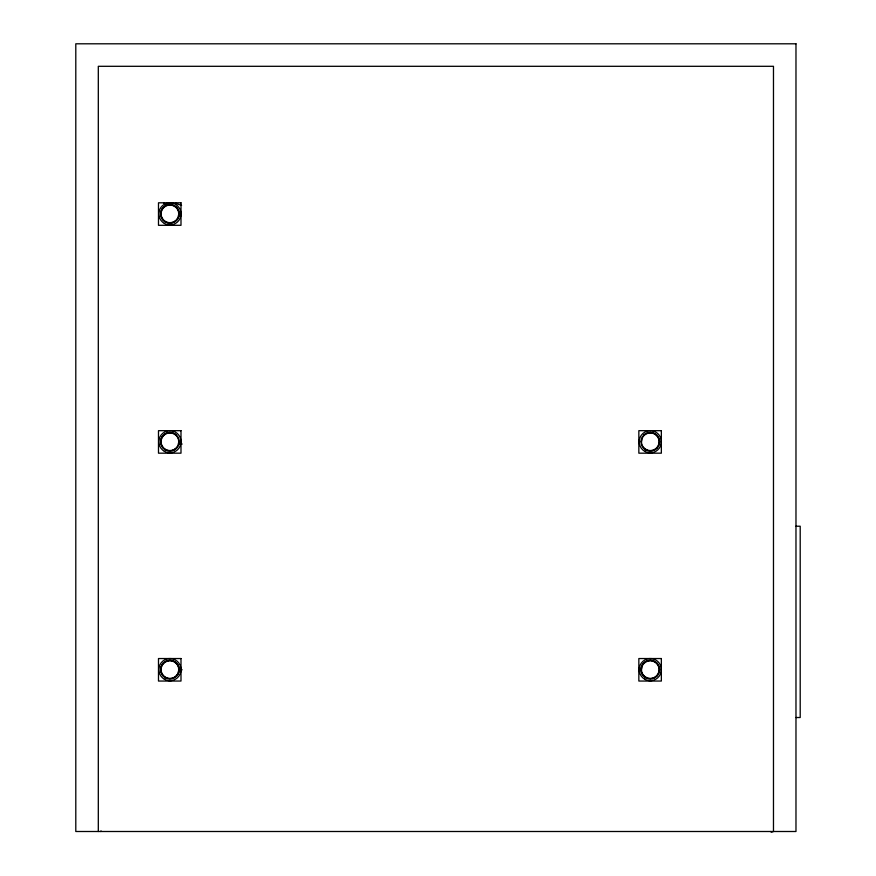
<?xml version="1.0" encoding="UTF-8"?>
<svg xmlns="http://www.w3.org/2000/svg" width="876" height="876" viewBox="0 0 876 876"><rect width="100%" height="100%" fill="white"/><g stroke="black" fill="none" stroke-linecap="round" stroke-linejoin="round"><path stroke-width="1.31" d="M161.075 213.875L161.381 211.587M178.463 216.164L178.759 213.875A8.837 8.837 0 0 0 165.498 206.221A8.837 8.837 0 0 0 165.498 221.529A8.837 8.837 0 0 0 178.759 213.875M161.228 440.606L161.381 439.456M178.463 444.033L178.759 441.745A8.837 8.837 0 0 0 165.498 434.091A8.837 8.837 0 0 0 165.498 449.399A8.837 8.837 0 0 0 178.759 441.745M161.228 668.476L161.381 667.326M178.463 671.903L178.759 669.614A8.837 8.837 0 0 0 165.498 661.96A8.837 8.837 0 0 0 165.498 677.268A8.837 8.837 0 0 0 178.759 669.614M641.429 441.745L641.736 439.456M641.429 669.614L641.736 667.326M100.412 831.499L101.123 830.974M643.718 435.164C647.222 431.671 653.332 431.671 656.825 435.164A9.143 9.143 0 0 1 656.836 448.173A9.318 9.318 0 0 1 643.718 448.162M179.481 444.033L182.175 444.033M795.977 526.224L800.204 526.224L800.204 717.521L795.977 717.521M179.481 669.79L182.175 669.79M176.47 435.164C172.977 431.671 166.867 431.671 163.363 435.164A9.143 9.143 0 0 0 163.363 448.173A9.318 9.318 0 0 0 176.47 448.162M163.834 203.123L165.871 204.754M770.661 831.499L771.362 832.2L773.475 831.499L773.475 66.302L98.309 66.302L98.309 831.499M181.584 205.389A69.861 69.861 0 0 1 175.441 203.166M795.977 43.8L75.796 43.8L75.796 831.499L795.977 831.499L795.977 43.8M180.993 202.805L158.49 202.805L158.49 225.307L180.993 225.307L180.993 202.805M180.993 430.674L158.49 430.674L158.49 453.177L180.993 453.177L180.993 430.674M661.347 430.674L638.845 430.674L638.845 453.177L661.347 453.177L661.347 430.674M180.993 658.544L158.49 658.544L158.49 681.046L180.993 681.046L180.993 658.544M661.347 658.544L638.845 658.544L638.845 681.046L661.347 681.046L661.347 658.544M644.736 451.337A11.07 11.07 0 0 0 661.347 441.745A11.07 11.07 0 0 0 644.736 432.153A11.07 11.07 0 0 0 644.736 451.337M645.853 449.399A8.837 8.837 0 0 0 659.113 441.745A8.837 8.837 0 0 0 645.853 434.091A8.837 8.837 0 0 0 645.853 449.399M645.634 449.771A9.275 9.275 0 0 0 659.54 441.745A9.275 9.275 0 0 0 645.634 433.719A9.275 9.275 0 0 0 645.634 449.771M644.736 679.207A11.07 11.07 0 0 0 661.347 669.614A11.07 11.07 0 0 0 644.736 660.022A11.07 11.07 0 0 0 644.736 679.207M645.853 677.268A8.837 8.837 0 0 0 659.113 669.614A8.837 8.837 0 0 0 645.853 661.96A8.837 8.837 0 0 0 645.853 677.268M645.634 677.641A9.275 9.275 0 0 0 659.54 669.614A9.275 9.275 0 0 0 645.634 661.588A9.275 9.275 0 0 0 645.634 677.641M643.718 663.033A9.143 9.143 0 0 0 643.718 676.042A9.318 9.318 0 0 0 656.825 676.031A9.143 9.143 0 0 0 656.836 663.033A9.307 9.307 0 0 0 643.718 663.033M164.381 223.468A11.07 11.07 0 0 0 180.993 213.875A11.07 11.07 0 0 0 164.381 204.283A11.07 11.07 0 0 0 164.381 223.468M165.29 221.902A9.275 9.275 0 0 0 179.186 213.875A9.275 9.275 0 0 0 165.29 205.849A9.275 9.275 0 0 0 165.29 221.902M163.363 207.294A9.143 9.143 0 0 0 163.363 220.303A9.318 9.318 0 0 0 176.47 220.292A9.143 9.143 0 0 0 176.481 207.294A9.307 9.307 0 0 0 163.363 207.294M164.381 451.337A11.07 11.07 0 0 0 180.993 441.745A11.07 11.07 0 0 0 164.381 432.153A11.07 11.07 0 0 0 164.381 451.337M165.29 449.771A9.275 9.275 0 0 0 179.186 441.745A9.275 9.275 0 0 0 165.29 433.719A9.275 9.275 0 0 0 165.29 449.771M164.381 679.207A11.07 11.07 0 0 0 180.993 669.614A11.07 11.07 0 0 0 164.381 660.022A11.07 11.07 0 0 0 164.381 679.207M165.29 677.641A9.275 9.275 0 0 0 179.186 669.614A9.275 9.275 0 0 0 165.29 661.588A9.275 9.275 0 0 0 165.29 677.641M163.363 663.033A9.143 9.143 0 0 0 163.363 676.042A9.318 9.318 0 0 0 176.47 676.031A9.143 9.143 0 0 0 176.481 663.033A9.307 9.307 0 0 0 163.363 663.033"/></g></svg>
